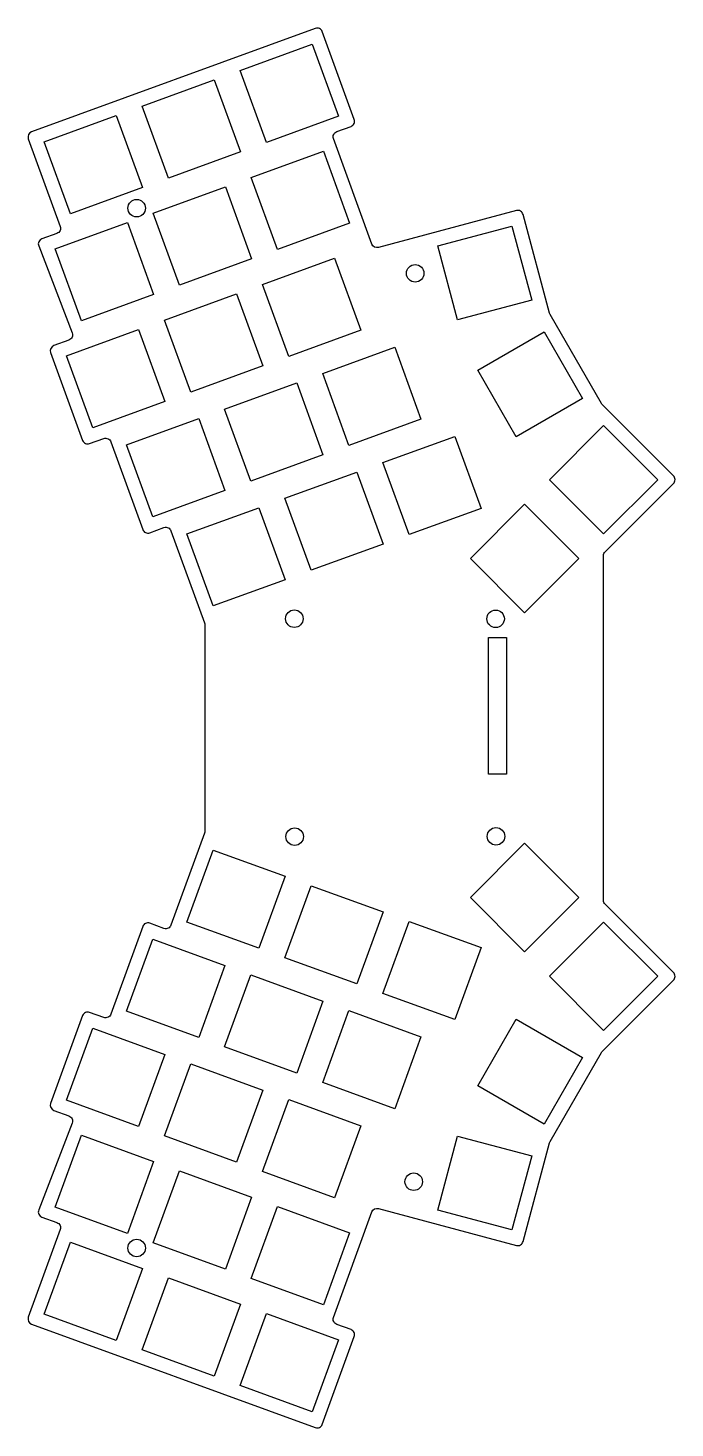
# Model space of a CAD drawing. Header units: millimetres. Extents: x -256 to -138, y 76 to 331.
import ezdxf

# ---------------------------------------------------------------- set-up
doc = ezdxf.new("R2010")
doc.units = ezdxf.units.MM
doc.layers.get('0').update_dxf_attribs({"linetype": 'CONTINUOUS'})

msp = doc.modelspace()

# ---------------------------------------------------------------- linework, layer by layer
msp.add_lwpolyline([(-253.23, 292.76, 0.419649), (-253.83, 291.46), (-247.71, 275.58, -0.419626), (-248.3, 274.28), (-251.05, 273.28, 0.41421), (-251.65, 272), (-245.81, 255.96, 0.414214), (-244.53, 255.37), (-241.93, 256.31, -0.414214), (-240.65, 255.71), (-234.82, 239.7, 0.414226), (-233.54, 239.1), (-230.94, 240.05, -0.414226), (-229.66, 239.45), (-223.55, 222.67, -0.087485), (-223.49, 222.32), (-223.49, 184.58, -0.087485), (-223.55, 184.23), (-229.66, 167.45, -0.414226), (-230.94, 166.85), (-233.54, 167.8, 0.414226), (-234.82, 167.2), (-240.65, 151.19, -0.414214), (-241.93, 150.59), (-244.53, 151.53, 0.414214), (-245.81, 150.94), (-251.65, 134.9, 0.41421), (-251.05, 133.62), (-248.3, 132.62, -0.419626), (-247.71, 131.32), (-253.83, 115.44, 0.419649), (-253.23, 114.14), (-250.49, 113.15, -0.414256), (-249.89, 111.86), (-255.72, 95.85, 0.414191), (-255.12, 94.57), (-203.3, 75.7, 0.414214), (-202.02, 76.29), (-196.19, 92.32, 0.41431), (-196.78, 93.6), (-199.38, 94.55, -0.41429), (-199.98, 95.83), (-192.97, 115.09, -0.388856), (-191.77, 115.71), (-166.58, 108.96, 0.414214), (-165.36, 109.67), (-160.53, 127.68, -0.065543), (-160.43, 127.93), (-151.03, 144.22, -0.065543), (-150.87, 144.42), (-137.89, 157.4, 0.414214), (-137.89, 158.81), (-150.36, 171.28, -0.198912), (-150.65, 171.99), (-150.65, 234.91, -0.198912), (-150.36, 235.62), (-137.89, 248.09, 0.414214), (-137.89, 249.5), (-150.87, 262.48, -0.065543), (-151.03, 262.68), (-160.43, 278.97, -0.065543), (-160.53, 279.21), (-165.36, 297.23, 0.414214), (-166.58, 297.94), (-191.77, 291.19, -0.388856), (-192.97, 291.81), (-199.98, 311.07, -0.41429), (-199.38, 312.35), (-196.78, 313.3, 0.41431), (-196.19, 314.58), (-202.02, 330.61, 0.414214), (-203.3, 331.2), (-255.12, 312.33, 0.414191), (-255.72, 311.05), (-249.89, 295.04, -0.414256), (-250.49, 293.75)], format="xyb", close=True)
for points in [[(-203.87, 328.31), (-199.08, 315.15), (-212.24, 310.36), (-217.03, 323.52)], [(-234.93, 317), (-221.77, 321.79), (-216.98, 308.64), (-230.14, 303.85)], [(-234.88, 302.12), (-248.04, 297.33), (-252.83, 310.49), (-239.67, 315.28)], [(-210.2, 290.83), (-214.99, 303.99), (-201.83, 308.78), (-197.04, 295.62)], [(-214.94, 289.11), (-228.1, 284.32), (-232.89, 297.47), (-219.73, 302.26)], [(-246, 277.8), (-250.79, 290.96), (-237.63, 295.75), (-232.85, 282.59)], [(-180.92, 291.48), (-167.4, 295.1), (-163.78, 281.58), (-177.3, 277.96)], [(-195, 276.09), (-208.16, 271.3), (-212.95, 284.46), (-199.79, 289.25)], [(-230.85, 277.94), (-217.69, 282.73), (-212.9, 269.58), (-226.06, 264.79)], [(-248.75, 271.43), (-235.59, 276.22), (-230.8, 263.06), (-243.96, 258.27)], [(-166.62, 256.64), (-173.61, 268.76), (-161.49, 275.76), (-154.49, 263.64)], [(-197.17, 255.03), (-201.95, 268.19), (-188.8, 272.97), (-184.01, 259.82)], [(-215.07, 248.51), (-219.86, 261.67), (-206.7, 266.46), (-201.91, 253.3)], [(-237.76, 255.16), (-224.6, 259.94), (-219.81, 246.79), (-232.97, 242)], [(-140.75, 248.79), (-150.65, 238.89), (-160.55, 248.79), (-150.65, 258.69)], [(-173.02, 243.55), (-186.18, 238.76), (-190.97, 251.91), (-177.81, 256.7)], [(-195.71, 250.19), (-190.92, 237.03), (-204.08, 232.24), (-208.87, 245.4)], [(-226.77, 238.88), (-213.61, 243.67), (-208.82, 230.52), (-221.98, 225.73)], [(-155.16, 234.39), (-165.06, 224.49), (-174.96, 234.39), (-165.06, 244.29)], [(-168.39, 219.98), (-168.39, 195), (-171.69, 195), (-171.69, 219.98)], [(-165.06, 182.4), (-155.16, 172.5), (-165.06, 162.6), (-174.95, 172.5)], [(-226.77, 168.02), (-221.98, 181.17), (-208.82, 176.38), (-213.61, 163.23)], [(-195.71, 156.71), (-208.87, 161.5), (-204.08, 174.66), (-190.92, 169.87)], [(-177.81, 150.2), (-190.97, 154.99), (-186.18, 168.14), (-173.02, 163.35)], [(-150.65, 148.21), (-160.55, 158.11), (-150.65, 168), (-140.75, 158.11)], [(-224.6, 146.96), (-237.76, 151.74), (-232.97, 164.9), (-219.81, 160.11)], [(-206.7, 140.44), (-219.86, 145.23), (-215.07, 158.39), (-201.91, 153.6)], [(-201.95, 138.71), (-197.17, 151.87), (-184.01, 147.08), (-188.8, 133.92)], [(-248.75, 135.47), (-243.96, 148.63), (-230.8, 143.84), (-235.59, 130.68)], [(-166.62, 150.26), (-154.49, 143.26), (-161.49, 131.14), (-173.61, 138.14)], [(-217.69, 124.17), (-230.85, 128.96), (-226.06, 142.11), (-212.9, 137.32)], [(-195, 130.81), (-199.79, 117.65), (-212.95, 122.44), (-208.16, 135.6)], [(-246, 129.1), (-232.85, 124.31), (-237.63, 111.15), (-250.79, 115.94)], [(-163.78, 125.32), (-167.4, 111.8), (-180.92, 115.42), (-177.3, 128.94)], [(-219.73, 104.64), (-232.89, 109.43), (-228.1, 122.58), (-214.94, 117.79)], [(-201.83, 98.12), (-214.99, 102.91), (-210.2, 116.07), (-197.04, 111.28)], [(-234.88, 104.78), (-239.67, 91.62), (-252.83, 96.41), (-248.04, 109.57)], [(-230.14, 103.05), (-216.98, 98.26), (-221.77, 85.11), (-234.93, 89.9)], [(-212.24, 96.54), (-199.08, 91.75), (-203.87, 78.59), (-217.03, 83.38)]]:
    msp.add_lwpolyline(points, close=True)
for centre in [(-235.94, 298.36), (-185.05, 286.46), (-207.12, 223.4), (-170.37, 223.39), (-207.08, 183.61), (-170.3, 183.66), (-185.32, 120.6), (-235.92, 108.5)]:
    msp.add_circle(centre, 1.6)

doc.saveas('drawing.dxf')
